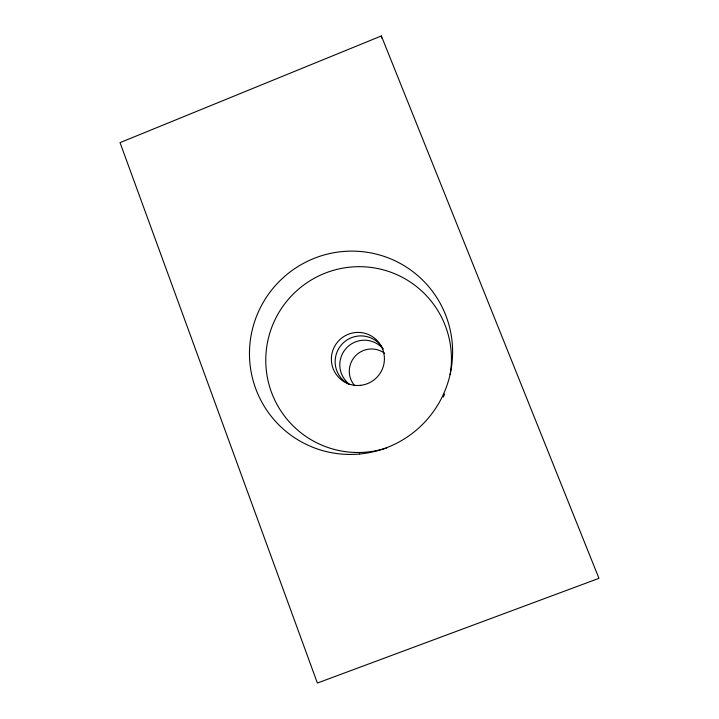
<?xml version="1.0" encoding="UTF-8"?>
<svg xmlns="http://www.w3.org/2000/svg" width="719" height="719" viewBox="0 0 719 719"><rect width="100%" height="100%" fill="white"/><g stroke="black" fill="none" stroke-linecap="round" stroke-linejoin="round"><path stroke-width="1.08" d="M381.358 35.95L120.037 142.641L317.385 683.05L598.963 578.328L381.358 35.95L381.672 38.143M354.665 385.681A22.208 22.1 -48 0 1 384.548 353.209M348.805 383.739A24.545 24.401 -48 0 1 346.675 347.771A24.545 24.401 -48 0 1 382.697 348.472M382.068 347.187A25.695 25.524 -48 0 1 383.227 349.101M349.254 384.476A25.695 25.524 -48 0 1 341.219 345.075A25.695 25.524 -48 0 1 381.43 346.279M386.633 447.973A93.2 92.553 -48 0 1 266.776 373.898A93.2 92.553 -48 0 1 359.644 266.677A93.2 92.553 -48 0 1 450.112 374.68M444.603 394.03A93.2 92.553 -48 0 1 443.29 397.113M359.698 453.995A102.026 101.199 -48 0 0 434.357 293.963A102.026 101.199 -48 0 0 259.065 310.383A102.026 101.199 -48 0 0 359.698 453.995M360.731 385.321A26.63 26.441 -48 0 0 379.326 343.152A26.63 26.441 -48 0 0 333.643 348.373A26.63 26.441 -48 0 0 360.731 385.321"/></g></svg>
